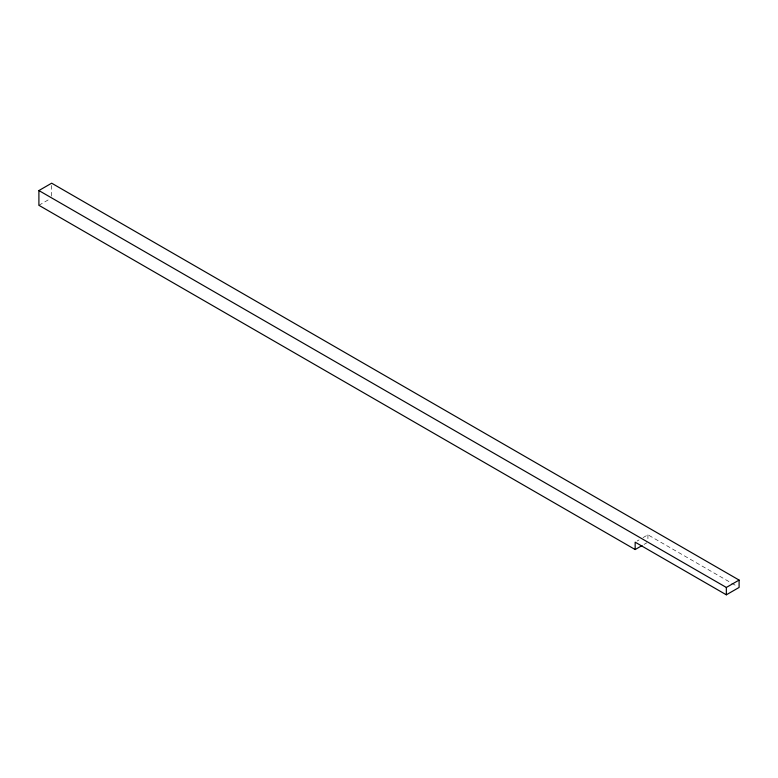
<?xml version="1.0" encoding="UTF-8"?>
<svg xmlns="http://www.w3.org/2000/svg" width="778" height="778" viewBox="0 0 778 778"><rect width="100%" height="100%" fill="white"/><g stroke="black" fill="none" stroke-linecap="round" stroke-linejoin="round"><path stroke-width="0.58" stroke-dasharray="3.89 2.92" d="M38.9 205.295L49.704 199.061M637.124 541.041L639.088 539.913M643.017 537.637L647.928 534.807L730.717 582.605M643.999 544.444L646.946 542.743M731.767 583.208L736.999 586.233M647.928 534.807L647.928 540.068M51.659 185.456L51.659 196.795"/><path stroke-width="1.17" d="M635.159 549.54L38.9 205.295L38.9 190.552L51.659 183.19L739.1 580.077L739.1 587.448L726.341 594.81L635.159 542.178L635.159 549.54L642.035 545.572M38.9 190.552L726.341 587.448L739.1 580.077M726.341 587.448L726.341 594.81"/></g></svg>
